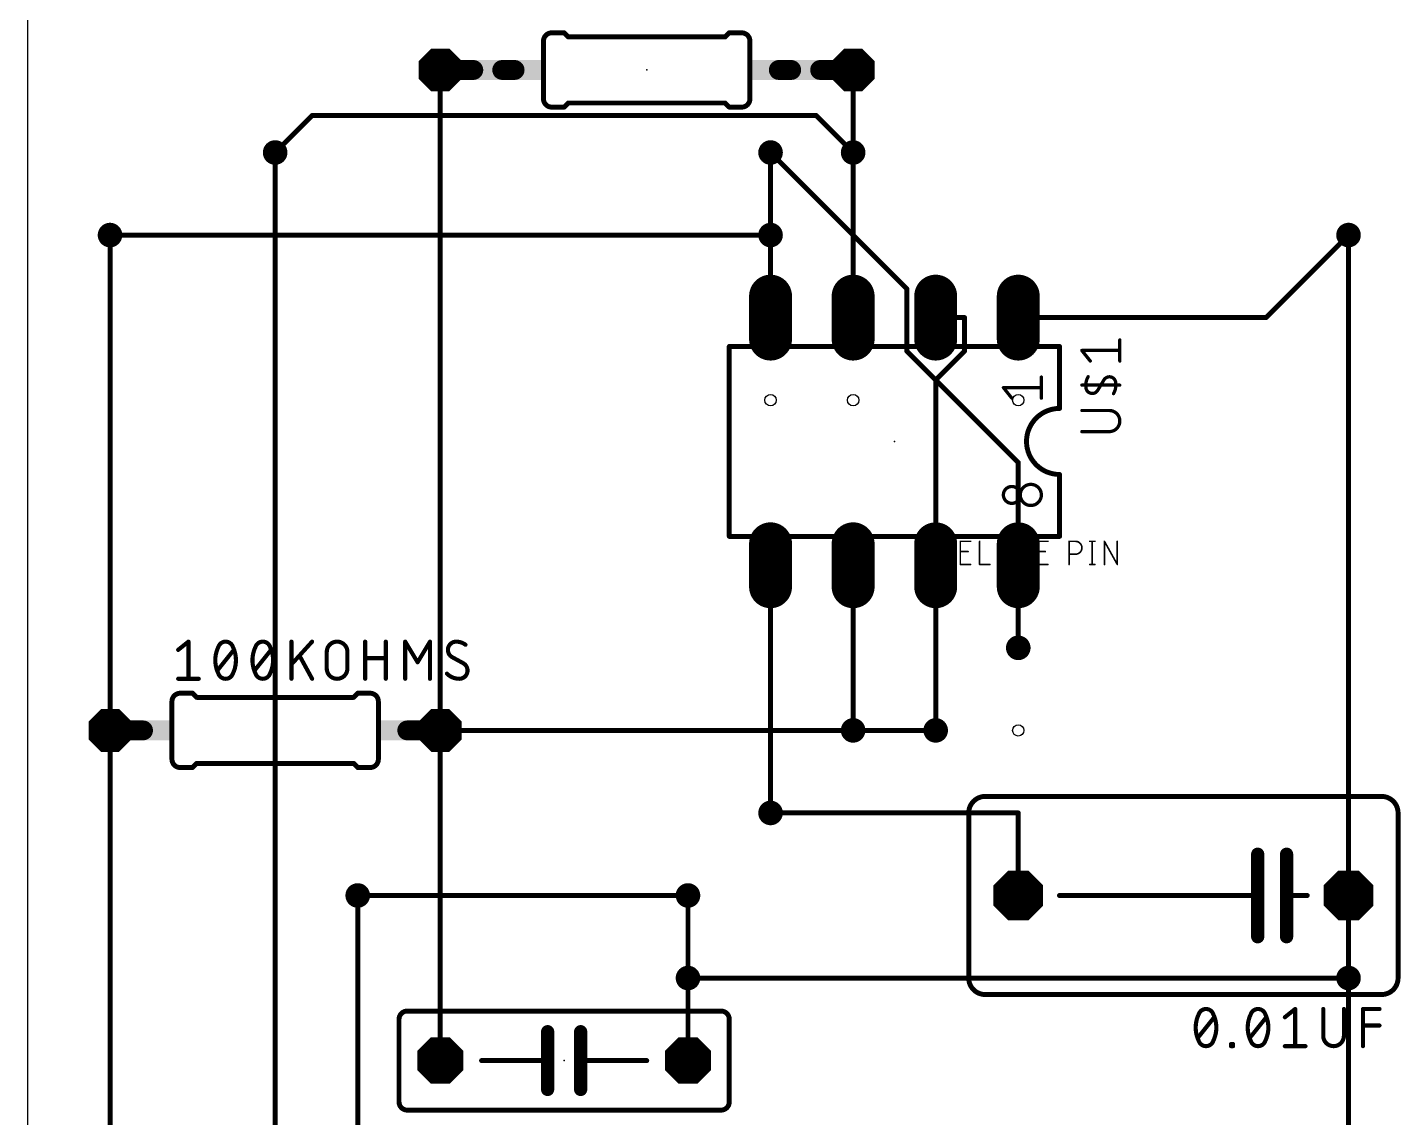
# Model space of a CAD drawing. Extents: x 0 to 254, y -39 to 254.
# Drawn here: x 0 to 42.24, y 56.67 to 90.21 of the extents above; entities that cross this region are included whole.
import ezdxf

# ---------------------------------------------------------------- set-up
doc = ezdxf.new("R2010")
doc.units = 0
for name, color, linetype in [('1', 12, 'CONTINUOUS'), ('16', 132, 'CONTINUOUS'), ('17', 110, 'CONTINUOUS'), ('18', 110, 'CONTINUOUS'), ('19', 53, 'CONTINUOUS'), ('20', 31, 'CONTINUOUS'), ('21', 253, 'CONTINUOUS'), ('23', 53, 'CONTINUOUS'), ('25', 253, 'CONTINUOUS'), ('51', 253, 'CONTINUOUS')]:
    doc.layers.add(name, color=color, linetype=linetype)

# ---------------------------------------------------------------- blocks, each defined once
blk = doc.blocks.new('OCTAGONP')
at = {"const_width": 0.5}
blk.add_lwpolyline([(-0.25, -0.1036), (-0.25, 0.1036), (-0.1036, 0.25), (0.1036, 0.25), (0.25, 0.1036), (0.25, -0.1036), (0.1036, -0.25), (-0.1036, -0.25), (-0.25, -0.1036), (-0.25, 0.1036)], dxfattribs=at)
blk = doc.blocks.new('RECT')
blk.add_solid([(-0.5, -0.5), (0.5, -0.5), (-0.5, 0.5), (0.5, 0.5)])
blk = doc.blocks.new('LONGP100')
at = {"const_width": 1}
blk.add_lwpolyline([(-0.5, 0), (0.5, 0)], dxfattribs=at)
at = {"const_width": 0.5}
for points in [[(-0.5, 0.25, 1), (-0.5, -0.25)], [(0.5, -0.25, 1), (0.5, 0.25)]]:
    blk.add_lwpolyline(points, format="xyb", dxfattribs=at)
blk = doc.blocks.new('ROUNDV')
at = {"const_width": 0.5}
blk.add_lwpolyline([(0, -0.25, 1), (0, 0.25, 1), (0, -0.25)], format="xyb", dxfattribs=at)

msp = doc.modelspace()

# ---------------------------------------------------------------- linework, layer by layer
at = {"layer": '1'}
for points, const_width in [([(12.7, 88.9), (12.7, 68.58)], 0.1524), ([(25.4, 88.9), (25.4, 81.28)], 0.1524), ([(25.4, 86.36), (25.4, 88.9)], 0.1524), ([(7.62, 27.94), (7.62, 86.36)], 0.1524), ([(22.86, 86.36), (22.86, 83.82)], 0.1524), ([(2.54, 2.54), (2.54, 83.82)], 0.1524), ([(22.86, 83.82), (22.86, 81.28)], 0.1524), ([(40.64, 27.94), (40.64, 83.82)], 0.1524), ([(27.94, 81.28), (28.829, 81.28)], 0.1524), ([(28.829, 81.28), (28.829, 80.2514)], 0.1524), ([(28.829, 80.2514), (27.94, 79.3624)], 0.1524), ([(27.94, 79.3624), (27.94, 68.58)], 0.1524), ([(27.9654, 73.6854), (27.9654, 74.3966)], 0.0508), ([(27.9654, 74.3966), (28.163, 74.3966)], 0.0508), ([(28.6982, 73.6854), (28.6982, 74.3966)], 0.0508), ([(28.6982, 74.3966), (29.0142, 74.3966)], 0.0508), ([(29.2925, 74.3966), (29.2925, 73.6854)], 0.0508), ([(29.8869, 73.6854), (29.8869, 74.3966)], 0.0508), ([(29.8869, 74.3966), (30.203, 74.3966)], 0.0508), ([(30.4114, 74.3966), (30.8065, 74.3966)], 0.0508), ([(30.609, 73.6854), (30.609, 74.3966)], 0.0508), ([(31.0756, 73.6854), (31.0756, 74.3966)], 0.0508), ([(31.0756, 74.3966), (31.3917, 74.3966)], 0.0508), ([(32.0438, 73.6854), (32.0438, 74.3966)], 0.0508), ([(32.0438, 74.3966), (32.2413, 74.3966)], 0.0508), ([(32.6788, 74.3966), (32.8368, 74.3966)], 0.0508), ([(32.7578, 74.3966), (32.7578, 73.6854)], 0.0508), ([(33.1317, 73.6854), (33.1317, 74.3966)], 0.0508), ([(33.1317, 74.3966), (33.5268, 73.6854)], 0.0508), ([(33.5268, 73.6854), (33.5268, 74.3966)], 0.0508), ([(28.3605, 74.199), (28.3605, 73.883)], 0.0508), ([(28.6982, 74.0805), (28.9352, 74.0805)], 0.0508), ([(29.8869, 74.0805), (30.1239, 74.0805)], 0.0508), ([(31.0756, 74.0805), (31.3127, 74.0805)], 0.0508), ([(32.2413, 74.0015), (32.0438, 74.0015)], 0.0508), ([(22.86, 73.66), (22.86, 66.04)], 0.1524), ([(25.4, 73.66), (25.4, 68.58)], 0.1524), ([(28.163, 73.6854), (27.9654, 73.6854)], 0.0508), ([(29.0142, 73.6854), (28.6982, 73.6854)], 0.0508), ([(29.2925, 73.6854), (29.6086, 73.6854)], 0.0508), ([(30.203, 73.6854), (29.8869, 73.6854)], 0.0508), ([(30.48, 73.66), (30.48, 71.12)], 0.1524), ([(31.3917, 73.6854), (31.0756, 73.6854)], 0.0508), ([(32.6788, 73.6854), (32.8368, 73.6854)], 0.0508), ([(12.7, 68.58), (12.7, 58.42)], 0.1524), ([(10.16, 53.34), (10.16, 63.5)], 0.1524), ([(20.32, 63.5), (20.32, 60.96)], 0.1524), ([(20.32, 58.42), (20.32, 60.96)], 0.1524)]:
    msp.add_lwpolyline(points, dxfattribs=dict(at, const_width=const_width))
for points, const_width in [([(12.7381, 88.9, 1), (12.6619, 88.9)], 0.0762), ([(25.4381, 88.9, 1), (25.3619, 88.9)], 0.0762), ([(25.4381, 88.9, 1), (25.3619, 88.9)], 0.0762), ([(7.6581, 86.36, 1), (7.5819, 86.36)], 0.0762), ([(22.8981, 86.36, 1), (22.8219, 86.36)], 0.0762), ([(25.3619, 86.36, 1), (25.4381, 86.36)], 0.0762), ([(2.5781, 83.82, 1), (2.5019, 83.82)], 0.0762), ([(22.8981, 83.82, 1), (22.8219, 83.82)], 0.0762), ([(22.8219, 83.82, 1), (22.8981, 83.82)], 0.0762), ([(40.6781, 83.82, 1), (40.6019, 83.82)], 0.0762), ([(22.8219, 81.28, 1), (22.8981, 81.28)], 0.0762), ([(25.3619, 81.28, 1), (25.4381, 81.28)], 0.0762), ([(27.94, 81.3181, 1), (27.94, 81.2419)], 0.0762), ([(28.8671, 81.28, 1), (28.7909, 81.28)], 0.0762), ([(28.829, 81.2419, 1), (28.829, 81.3181)], 0.0762), ([(28.7909, 80.2514, 1), (28.8671, 80.2514)], 0.0762), ([(28.8559, 80.2244, 1), (28.8021, 80.2783)], 0.0762), ([(27.9781, 79.3624, 1), (27.9019, 79.3624)], 0.0762), ([(27.9131, 79.3893, 1), (27.9669, 79.3354)], 0.0762), ([(27.9781, 74.3966, 1), (27.9527, 74.3966)], 0.0254), ([(27.9654, 74.4093, 1), (27.9654, 74.3839)], 0.0254), ([(28.3605, 74.199, 0.4142), (28.163, 74.3966)], 0.0508), ([(28.163, 74.4093, 1), (28.163, 74.3839)], 0.0254), ([(28.163, 74.3839, 1), (28.163, 74.4093)], 0.0254), ([(28.7109, 74.3966, 1), (28.6855, 74.3966)], 0.0254), ([(28.6982, 74.4093, 1), (28.6982, 74.3839)], 0.0254), ([(29.0142, 74.3839, 1), (29.0142, 74.4093)], 0.0254), ([(29.3052, 74.3966, 1), (29.2798, 74.3966)], 0.0254), ([(29.8996, 74.3966, 1), (29.8742, 74.3966)], 0.0254), ([(29.8869, 74.4093, 1), (29.8869, 74.3839)], 0.0254), ([(30.203, 74.3839, 1), (30.203, 74.4093)], 0.0254), ([(30.4114, 74.4093, 1), (30.4114, 74.3839)], 0.0254), ([(30.6217, 74.3966, 1), (30.5963, 74.3966)], 0.0254), ([(30.8065, 74.3839, 1), (30.8065, 74.4093)], 0.0254), ([(31.0883, 74.3966, 1), (31.0629, 74.3966)], 0.0254), ([(31.0756, 74.4093, 1), (31.0756, 74.3839)], 0.0254), ([(31.3917, 74.3839, 1), (31.3917, 74.4093)], 0.0254), ([(32.0565, 74.3966, 1), (32.0311, 74.3966)], 0.0254), ([(32.0438, 74.4093, 1), (32.0438, 74.3839)], 0.0254), ([(32.2413, 74.0015, 1), (32.2413, 74.3966)], 0.0508), ([(32.2413, 74.4093, 1), (32.2413, 74.3839)], 0.0254), ([(32.2413, 74.3839, 1), (32.2413, 74.4093)], 0.0254), ([(32.6788, 74.4093, 1), (32.6788, 74.3839)], 0.0254), ([(32.7705, 74.3966, 1), (32.7451, 74.3966)], 0.0254), ([(32.8368, 74.3839, 1), (32.8368, 74.4093)], 0.0254), ([(33.1444, 74.3966, 1), (33.119, 74.3966)], 0.0254), ([(33.1428, 74.4028, 1), (33.1206, 74.3904)], 0.0254), ([(33.5395, 74.3966, 1), (33.5141, 74.3966)], 0.0254), ([(28.3732, 74.199, 1), (28.3478, 74.199)], 0.0254), ([(28.3478, 74.199, 1), (28.3732, 74.199)], 0.0254), ([(28.6982, 74.0932, 1), (28.6982, 74.0678)], 0.0254), ([(28.9352, 74.0678, 1), (28.9352, 74.0932)], 0.0254), ([(29.8869, 74.0932, 1), (29.8869, 74.0678)], 0.0254), ([(30.1239, 74.0678, 1), (30.1239, 74.0932)], 0.0254), ([(31.0756, 74.0932, 1), (31.0756, 74.0678)], 0.0254), ([(31.3127, 74.0678, 1), (31.3127, 74.0932)], 0.0254), ([(32.0438, 74.0142, 1), (32.0438, 73.9888)], 0.0254), ([(32.2413, 74.0142, 1), (32.2413, 73.9888)], 0.0254), ([(32.2413, 73.9888, 1), (32.2413, 74.0142)], 0.0254), ([(22.8981, 73.66, 1), (22.8219, 73.66)], 0.0762), ([(25.4381, 73.66, 1), (25.3619, 73.66)], 0.0762), ([(27.9654, 73.6981, 1), (27.9654, 73.6727)], 0.0254), ([(27.9527, 73.6854, 1), (27.9781, 73.6854)], 0.0254), ([(28.163, 73.6854, 0.4142), (28.3605, 73.883)], 0.0508), ([(28.163, 73.6981, 1), (28.163, 73.6727)], 0.0254), ([(28.163, 73.6727, 1), (28.163, 73.6981)], 0.0254), ([(28.3732, 73.883, 1), (28.3478, 73.883)], 0.0254), ([(28.3478, 73.883, 1), (28.3732, 73.883)], 0.0254), ([(28.6982, 73.6981, 1), (28.6982, 73.6727)], 0.0254), ([(28.6855, 73.6854, 1), (28.7109, 73.6854)], 0.0254), ([(29.0142, 73.6727, 1), (29.0142, 73.6981)], 0.0254), ([(29.2925, 73.6981, 1), (29.2925, 73.6727)], 0.0254), ([(29.2798, 73.6854, 1), (29.3052, 73.6854)], 0.0254), ([(29.6086, 73.6727, 1), (29.6086, 73.6981)], 0.0254), ([(29.8869, 73.6981, 1), (29.8869, 73.6727)], 0.0254), ([(29.8742, 73.6854, 1), (29.8996, 73.6854)], 0.0254), ([(30.203, 73.6727, 1), (30.203, 73.6981)], 0.0254), ([(30.5181, 73.66, 1), (30.4419, 73.66)], 0.0762), ([(30.5963, 73.6854, 1), (30.6217, 73.6854)], 0.0254), ([(31.0756, 73.6981, 1), (31.0756, 73.6727)], 0.0254), ([(31.0629, 73.6854, 1), (31.0883, 73.6854)], 0.0254), ([(31.3917, 73.6727, 1), (31.3917, 73.6981)], 0.0254), ([(32.0311, 73.6854, 1), (32.0565, 73.6854)], 0.0254), ([(32.6788, 73.6981, 1), (32.6788, 73.6727)], 0.0254), ([(32.7451, 73.6854, 1), (32.7705, 73.6854)], 0.0254), ([(32.8368, 73.6727, 1), (32.8368, 73.6981)], 0.0254), ([(33.119, 73.6854, 1), (33.1444, 73.6854)], 0.0254), ([(33.5141, 73.6854, 1), (33.5395, 73.6854)], 0.0254), ([(33.5157, 73.6792, 1), (33.5379, 73.6916)], 0.0254), ([(30.4419, 71.12, 1), (30.5181, 71.12)], 0.0762), ([(12.7381, 68.58, 1), (12.6619, 68.58)], 0.0762), ([(12.6619, 68.58, 1), (12.7381, 68.58)], 0.0762), ([(25.3619, 68.58, 1), (25.4381, 68.58)], 0.0762), ([(27.9019, 68.58, 1), (27.9781, 68.58)], 0.0762), ([(22.8219, 66.04, 1), (22.8981, 66.04)], 0.0762), ([(10.1981, 63.5, 1), (10.1219, 63.5)], 0.0762), ([(20.3581, 63.5, 1), (20.2819, 63.5)], 0.0762), ([(20.3581, 60.96, 1), (20.2819, 60.96)], 0.0762), ([(20.2819, 60.96, 1), (20.3581, 60.96)], 0.0762), ([(12.6619, 58.42, 1), (12.7381, 58.42)], 0.0762), ([(20.2819, 58.42, 1), (20.3581, 58.42)], 0.0762)]:
    msp.add_lwpolyline(points, format="xyb", dxfattribs=dict(at, const_width=const_width))
at = {"layer": '16', "const_width": 0.1524}
for points in [[(7.62, 86.36), (8.763, 87.503)], [(24.257, 87.503), (8.763, 87.503)], [(25.4, 86.36), (24.257, 87.503)], [(27.051, 82.169), (22.86, 86.36)], [(22.86, 83.82), (2.54, 83.82)], [(40.64, 83.82), (38.1, 81.28)], [(27.051, 80.2514), (27.051, 82.169)], [(38.1, 81.28), (30.48, 81.28)], [(30.48, 76.8224), (27.051, 80.2514)], [(30.48, 71.12), (30.48, 76.8224)], [(25.4, 68.58), (12.7, 68.58)], [(27.94, 68.58), (25.4, 68.58)], [(30.48, 66.04), (22.86, 66.04)], [(30.48, 63.5), (30.48, 66.04)], [(10.16, 63.5), (20.32, 63.5)], [(20.32, 60.96), (40.64, 60.96)]]:
    msp.add_lwpolyline(points, dxfattribs=at)
at = {"layer": '16', "const_width": 0.0762}
for points in [[(8.763, 87.5411, 1), (8.763, 87.4649)], [(8.7899, 87.4761, 1), (8.7361, 87.5299)], [(24.2839, 87.5299, 1), (24.2301, 87.4761)], [(24.257, 87.4649, 1), (24.257, 87.5411)], [(7.5931, 86.3869, 1), (7.6469, 86.3331)], [(22.8869, 86.3869, 1), (22.8331, 86.3331)], [(25.3731, 86.3331, 1), (25.4269, 86.3869)], [(2.54, 83.8581, 1), (2.54, 83.7819)], [(22.86, 83.7819, 1), (22.86, 83.8581)], [(40.6669, 83.7931, 1), (40.6131, 83.8469)], [(27.0891, 82.169, 1), (27.0129, 82.169)], [(27.0241, 82.1421, 1), (27.0779, 82.1959)], [(30.48, 81.3181, 1), (30.48, 81.2419)], [(38.0731, 81.3069, 1), (38.1269, 81.2531)], [(38.1, 81.2419, 1), (38.1, 81.3181)], [(27.0779, 80.2783, 1), (27.0241, 80.2244)], [(27.0129, 80.2514, 1), (27.0891, 80.2514)], [(30.5181, 76.8224, 1), (30.4419, 76.8224)], [(30.4531, 76.7954, 1), (30.5069, 76.8493)], [(30.4419, 71.12, 1), (30.5181, 71.12)], [(12.7, 68.6181, 1), (12.7, 68.5419)], [(25.4, 68.6181, 1), (25.4, 68.5419)], [(25.4, 68.5419, 1), (25.4, 68.6181)], [(27.94, 68.5419, 1), (27.94, 68.6181)], [(22.86, 66.0781, 1), (22.86, 66.0019)], [(30.5181, 66.04, 1), (30.4419, 66.04)], [(30.48, 66.0019, 1), (30.48, 66.0781)], [(10.16, 63.5381, 1), (10.16, 63.4619)], [(20.32, 63.4619, 1), (20.32, 63.5381)], [(30.4419, 63.5, 1), (30.5181, 63.5)], [(20.32, 60.9981, 1), (20.32, 60.9219)], [(40.64, 60.9219, 1), (40.64, 60.9981)]]:
    msp.add_lwpolyline(points, format="xyb", dxfattribs=at)
at = {"layer": '19'}
for p, q in [((2.54, 83.82), (2.54, 68.58)), ((40.64, 50.8), (40.64, 63.5))]:
    msp.add_line(p, q, dxfattribs=at)
at = {"layer": '20'}
msp.add_line((0, 254), (0, 0), dxfattribs=at)
for centre in [(22.86, 78.74), (25.4, 78.74), (30.48, 78.74), (30.48, 68.58)]:
    msp.add_circle(centre, 0.175, dxfattribs=at)
at = {"layer": '21'}
for points, const_width in [([(16.129, 90.043, 0.4142), (15.875, 89.789)], 0.1524), ([(16.129, 90.0811, 1), (16.129, 90.0049)], 0.0762), ([(16.129, 90.0049, 1), (16.129, 90.0811)], 0.0762), ([(16.5369, 90.0699, 1), (16.4831, 90.0161)], 0.0762), ([(16.51, 90.0049, 1), (16.51, 90.0811)], 0.0762), ([(16.637, 89.9541, 1), (16.637, 89.8779)], 0.0762), ([(16.6101, 89.8891, 1), (16.6639, 89.9429)], 0.0762), ([(21.4361, 89.9429, 1), (21.4899, 89.8891)], 0.0762), ([(21.463, 89.8779, 1), (21.463, 89.9541)], 0.0762), ([(21.59, 90.0811, 1), (21.59, 90.0049)], 0.0762), ([(21.6169, 90.0161, 1), (21.5631, 90.0699)], 0.0762), ([(22.225, 89.789, 0.4142), (21.971, 90.043)], 0.1524), ([(21.971, 90.0811, 1), (21.971, 90.0049)], 0.0762), ([(21.971, 90.0049, 1), (21.971, 90.0811)], 0.0762), ([(15.9131, 89.789, 1), (15.8369, 89.789)], 0.0762), ([(15.8369, 89.789, 1), (15.9131, 89.789)], 0.0762), ([(22.2631, 89.789, 1), (22.1869, 89.789)], 0.0762), ([(22.1869, 89.789, 1), (22.2631, 89.789)], 0.0762), ([(14.605, 89.0524, 1), (14.605, 88.7476)], 0.3048), ([(14.986, 88.7476, 1), (14.986, 89.0524)], 0.3048), ([(23.114, 89.0524, 1), (23.114, 88.7476)], 0.3048), ([(23.495, 88.7476, 1), (23.495, 89.0524)], 0.3048), ([(15.875, 88.011, 0.4142), (16.129, 87.757)], 0.1524), ([(15.9131, 88.011, 1), (15.8369, 88.011)], 0.0762), ([(15.8369, 88.011, 1), (15.9131, 88.011)], 0.0762), ([(16.637, 87.9221, 1), (16.637, 87.8459)], 0.0762), ([(16.6639, 87.8571, 1), (16.6101, 87.9109)], 0.0762), ([(21.4899, 87.9109, 1), (21.4361, 87.8571)], 0.0762), ([(21.463, 87.8459, 1), (21.463, 87.9221)], 0.0762), ([(21.971, 87.757, 0.4142), (22.225, 88.011)], 0.1524), ([(22.2631, 88.011, 1), (22.1869, 88.011)], 0.0762), ([(22.1869, 88.011, 1), (22.2631, 88.011)], 0.0762), ([(16.129, 87.7951, 1), (16.129, 87.7189)], 0.0762), ([(16.129, 87.7189, 1), (16.129, 87.7951)], 0.0762), ([(16.4831, 87.7839, 1), (16.5369, 87.7301)], 0.0762), ([(16.51, 87.7189, 1), (16.51, 87.7951)], 0.0762), ([(21.59, 87.7951, 1), (21.59, 87.7189)], 0.0762), ([(21.5631, 87.7301, 1), (21.6169, 87.7839)], 0.0762), ([(21.971, 87.7951, 1), (21.971, 87.7189)], 0.0762), ([(21.971, 87.7189, 1), (21.971, 87.7951)], 0.0762), ([(21.59, 80.4291, 1), (21.59, 80.3529)], 0.0762), ([(21.6281, 80.391, 1), (21.5519, 80.391)], 0.0762), ([(31.7881, 80.391, 1), (31.7119, 80.391)], 0.0762), ([(31.75, 80.3529, 1), (31.75, 80.4291)], 0.0762), ([(31.2166, 79.4512, 1), (31.1658, 79.4512)], 0.0508), ([(30.0426, 79.1425, 1), (30.003, 79.1108)], 0.0508), ([(30.0228, 79.152, 1), (30.0228, 79.1012)], 0.0508), ([(31.1912, 79.1012, 1), (31.1912, 79.152)], 0.0508), ([(30.2626, 78.7862, 1), (30.3023, 78.818)], 0.0508), ([(31.1658, 78.8021, 1), (31.2166, 78.8021)], 0.0508), ([(31.75, 78.486, 1), (31.75, 76.454)], 0.1524), ([(31.7119, 78.486, 1), (31.7881, 78.486)], 0.0762), ([(31.75, 78.4479, 1), (31.75, 78.5241)], 0.0762), ([(31.7881, 76.454, 1), (31.7119, 76.454)], 0.0762), ([(31.75, 76.4159, 1), (31.75, 76.4921)], 0.0762), ([(30.2824, 76.0843, 1), (30.2824, 75.565)], 0.1016), ([(30.2824, 75.565, 1), (30.2824, 76.0843)], 0.1016), ([(30.2824, 76.1097, 1), (30.2824, 76.0589)], 0.0508), ([(30.2824, 76.0589, 1), (30.2824, 76.1097)], 0.0508), ([(30.8666, 76.1492, 1), (30.8666, 75.5001)], 0.1016), ([(30.8666, 75.5001, 1), (30.8666, 76.1492)], 0.1016), ([(30.8666, 76.1746, 1), (30.8666, 76.1238)], 0.0508), ([(30.8666, 76.1238, 1), (30.8666, 76.1746)], 0.0508), ([(30.2824, 75.5904, 1), (30.2824, 75.5396)], 0.0508), ([(30.2824, 75.5396, 1), (30.2824, 75.5904)], 0.0508), ([(30.8666, 75.5255, 1), (30.8666, 75.4747)], 0.0508), ([(30.8666, 75.4747, 1), (30.8666, 75.5255)], 0.0508), ([(21.59, 74.5871, 1), (21.59, 74.5109)], 0.0762), ([(21.5519, 74.549, 1), (21.6281, 74.549)], 0.0762), ([(31.7119, 74.549, 1), (31.7881, 74.549)], 0.0762), ([(31.75, 74.5109, 1), (31.75, 74.5871)], 0.0762), ([(4.699, 69.723, 0.4142), (4.445, 69.469)], 0.1524), ([(4.699, 69.7611, 1), (4.699, 69.6849)], 0.0762), ([(4.699, 69.6849, 1), (4.699, 69.7611)], 0.0762), ([(5.1069, 69.7499, 1), (5.0531, 69.6961)], 0.0762), ([(5.08, 69.6849, 1), (5.08, 69.7611)], 0.0762), ([(10.16, 69.7611, 1), (10.16, 69.6849)], 0.0762), ([(10.1869, 69.6961, 1), (10.1331, 69.7499)], 0.0762), ([(10.795, 69.469, 0.4142), (10.541, 69.723)], 0.1524), ([(10.541, 69.7611, 1), (10.541, 69.6849)], 0.0762), ([(10.541, 69.6849, 1), (10.541, 69.7611)], 0.0762), ([(4.4831, 69.469, 1), (4.4069, 69.469)], 0.0762), ([(4.4069, 69.469, 1), (4.4831, 69.469)], 0.0762), ([(5.207, 69.6341, 1), (5.207, 69.5579)], 0.0762), ([(5.1801, 69.5691, 1), (5.2339, 69.6229)], 0.0762), ([(10.0061, 69.6229, 1), (10.0599, 69.5691)], 0.0762), ([(10.033, 69.5579, 1), (10.033, 69.6341)], 0.0762), ([(10.8331, 69.469, 1), (10.7569, 69.469)], 0.0762), ([(10.7569, 69.469, 1), (10.8331, 69.469)], 0.0762), ([(4.445, 67.691, 0.4142), (4.699, 67.437)], 0.1524), ([(4.4831, 67.691, 1), (4.4069, 67.691)], 0.0762), ([(4.4069, 67.691, 1), (4.4831, 67.691)], 0.0762), ([(5.207, 67.6021, 1), (5.207, 67.5259)], 0.0762), ([(5.2339, 67.5371, 1), (5.1801, 67.5909)], 0.0762), ([(10.0599, 67.5909, 1), (10.0061, 67.5371)], 0.0762), ([(10.033, 67.5259, 1), (10.033, 67.6021)], 0.0762), ([(10.541, 67.437, 0.4142), (10.795, 67.691)], 0.1524), ([(10.8331, 67.691, 1), (10.7569, 67.691)], 0.0762), ([(10.7569, 67.691, 1), (10.8331, 67.691)], 0.0762), ([(4.699, 67.4751, 1), (4.699, 67.3989)], 0.0762), ([(4.699, 67.3989, 1), (4.699, 67.4751)], 0.0762), ([(5.0531, 67.4639, 1), (5.1069, 67.4101)], 0.0762), ([(5.08, 67.3989, 1), (5.08, 67.4751)], 0.0762), ([(10.16, 67.4751, 1), (10.16, 67.3989)], 0.0762), ([(10.1331, 67.4101, 1), (10.1869, 67.4639)], 0.0762), ([(10.541, 67.4751, 1), (10.541, 67.3989)], 0.0762), ([(10.541, 67.3989, 1), (10.541, 67.4751)], 0.0762), ([(29.464, 66.548, 0.4142), (28.956, 66.04)], 0.1524), ([(29.464, 66.5861, 1), (29.464, 66.5099)], 0.0762), ([(29.464, 66.5099, 1), (29.464, 66.5861)], 0.0762), ([(42.164, 66.04, 0.4142), (41.656, 66.548)], 0.1524), ([(41.656, 66.5861, 1), (41.656, 66.5099)], 0.0762), ([(41.656, 66.5099, 1), (41.656, 66.5861)], 0.0762), ([(28.9941, 66.04, 1), (28.9179, 66.04)], 0.0762), ([(28.9179, 66.04, 1), (28.9941, 66.04)], 0.0762), ([(42.2021, 66.04, 1), (42.1259, 66.04)], 0.0762), ([(42.1259, 66.04, 1), (42.2021, 66.04)], 0.0762), ([(37.9476, 64.77, 1), (37.7444, 64.77)], 0.2032), ([(38.8366, 64.77, 1), (38.6334, 64.77)], 0.2032), ([(31.75, 63.5381, 1), (31.75, 63.4619)], 0.0762), ([(37.9476, 63.5, 1), (37.7444, 63.5)], 0.2032), ([(37.7444, 63.5, 1), (37.9476, 63.5)], 0.2032), ([(37.846, 63.4619, 1), (37.846, 63.5381)], 0.0762), ([(38.8366, 63.5, 1), (38.6334, 63.5)], 0.2032), ([(38.6334, 63.5, 1), (38.8366, 63.5)], 0.2032), ([(38.735, 63.5381, 1), (38.735, 63.4619)], 0.0762), ([(39.37, 63.4619, 1), (39.37, 63.5381)], 0.0762), ([(37.7444, 62.23, 1), (37.9476, 62.23)], 0.2032), ([(38.6334, 62.23, 1), (38.8366, 62.23)], 0.2032), ([(28.956, 60.96, 0.4142), (29.464, 60.452)], 0.1524), ([(28.9941, 60.96, 1), (28.9179, 60.96)], 0.0762), ([(28.9179, 60.96, 1), (28.9941, 60.96)], 0.0762), ([(41.656, 60.452, 0.4142), (42.164, 60.96)], 0.1524), ([(42.2021, 60.96, 1), (42.1259, 60.96)], 0.0762), ([(42.1259, 60.96, 1), (42.2021, 60.96)], 0.0762), ([(29.464, 60.4901, 1), (29.464, 60.4139)], 0.0762), ([(29.464, 60.4139, 1), (29.464, 60.4901)], 0.0762), ([(41.656, 60.4901, 1), (41.656, 60.4139)], 0.0762), ([(41.656, 60.4139, 1), (41.656, 60.4901)], 0.0762), ([(11.684, 59.944, 0.4142), (11.43, 59.69)], 0.1524), ([(11.684, 59.9821, 1), (11.684, 59.9059)], 0.0762), ([(11.684, 59.9059, 1), (11.684, 59.9821)], 0.0762), ([(21.59, 59.69, 0.4142), (21.336, 59.944)], 0.1524), ([(21.336, 59.9821, 1), (21.336, 59.9059)], 0.0762), ([(21.336, 59.9059, 1), (21.336, 59.9821)], 0.0762), ([(11.4681, 59.69, 1), (11.3919, 59.69)], 0.0762), ([(11.3919, 59.69, 1), (11.4681, 59.69)], 0.0762), ([(21.6281, 59.69, 1), (21.5519, 59.69)], 0.0762), ([(21.5519, 59.69, 1), (21.6281, 59.69)], 0.0762), ([(16.1036, 59.309, 1), (15.9004, 59.309)], 0.2032), ([(17.1196, 59.309, 1), (16.9164, 59.309)], 0.2032), ([(13.97, 58.4581, 1), (13.97, 58.3819)], 0.0762), ([(16.1036, 58.42, 1), (15.9004, 58.42)], 0.2032), ([(15.9004, 58.42, 1), (16.1036, 58.42)], 0.2032), ([(16.002, 58.3819, 1), (16.002, 58.4581)], 0.0762), ([(17.1196, 58.42, 1), (16.9164, 58.42)], 0.2032), ([(16.9164, 58.42, 1), (17.1196, 58.42)], 0.2032), ([(17.018, 58.4581, 1), (17.018, 58.3819)], 0.0762), ([(19.05, 58.3819, 1), (19.05, 58.4581)], 0.0762), ([(15.9004, 57.531, 1), (16.1036, 57.531)], 0.2032), ([(16.9164, 57.531, 1), (17.1196, 57.531)], 0.2032), ([(11.43, 57.15, 0.4142), (11.684, 56.896)], 0.1524), ([(11.4681, 57.15, 1), (11.3919, 57.15)], 0.0762), ([(11.3919, 57.15, 1), (11.4681, 57.15)], 0.0762), ([(21.336, 56.896, 0.4142), (21.59, 57.15)], 0.1524), ([(21.6281, 57.15, 1), (21.5519, 57.15)], 0.0762), ([(21.5519, 57.15, 1), (21.6281, 57.15)], 0.0762), ([(11.684, 56.9341, 1), (11.684, 56.8579)], 0.0762), ([(11.684, 56.8579, 1), (11.684, 56.9341)], 0.0762), ([(21.336, 56.9341, 1), (21.336, 56.8579)], 0.0762), ([(21.336, 56.8579, 1), (21.336, 56.9341)], 0.0762)]:
    msp.add_lwpolyline(points, format="xyb", dxfattribs=dict(at, const_width=const_width))
for points, const_width in [([(16.129, 90.043), (16.51, 90.043)], 0.1524), ([(16.637, 89.916), (16.51, 90.043)], 0.1524), ([(21.463, 89.916), (16.637, 89.916)], 0.1524), ([(21.463, 89.916), (21.59, 90.043)], 0.1524), ([(21.971, 90.043), (21.59, 90.043)], 0.1524), ([(15.875, 88.011), (15.875, 89.789)], 0.1524), ([(22.225, 88.011), (22.225, 89.789)], 0.1524), ([(14.605, 88.9), (14.986, 88.9)], 0.6096), ([(23.495, 88.9), (23.114, 88.9)], 0.6096), ([(16.637, 87.884), (16.51, 87.757)], 0.1524), ([(21.463, 87.884), (16.637, 87.884)], 0.1524), ([(21.463, 87.884), (21.59, 87.757)], 0.1524), ([(16.129, 87.757), (16.51, 87.757)], 0.1524), ([(21.971, 87.757), (21.59, 87.757)], 0.1524), ([(31.75, 80.391), (21.59, 80.391)], 0.1524), ([(21.59, 74.549), (21.59, 80.391)], 0.1524), ([(31.75, 80.391), (31.75, 78.486)], 0.1524), ([(31.1912, 78.8021), (31.1912, 79.4512)], 0.1016), ([(30.2824, 78.8021), (30.0228, 79.1266)], 0.1016), ([(30.0228, 79.1266), (31.1912, 79.1266)], 0.1016), ([(31.75, 74.549), (31.75, 76.454)], 0.1524), ([(21.59, 74.549), (31.75, 74.549)], 0.1524), ([(4.699, 69.723), (5.08, 69.723)], 0.1524), ([(5.207, 69.596), (5.08, 69.723)], 0.1524), ([(10.033, 69.596), (10.16, 69.723)], 0.1524), ([(10.541, 69.723), (10.16, 69.723)], 0.1524), ([(4.445, 67.691), (4.445, 69.469)], 0.1524), ([(10.033, 69.596), (5.207, 69.596)], 0.1524), ([(10.795, 67.691), (10.795, 69.469)], 0.1524), ([(5.207, 67.564), (5.08, 67.437)], 0.1524), ([(10.033, 67.564), (5.207, 67.564)], 0.1524), ([(10.033, 67.564), (10.16, 67.437)], 0.1524), ([(4.699, 67.437), (5.08, 67.437)], 0.1524), ([(10.541, 67.437), (10.16, 67.437)], 0.1524), ([(29.464, 66.548), (41.656, 66.548)], 0.1524), ([(28.956, 60.96), (28.956, 66.04)], 0.1524), ([(42.164, 66.04), (42.164, 60.96)], 0.1524), ([(37.846, 63.5), (37.846, 64.77)], 0.4064), ([(38.735, 63.5), (38.735, 64.77)], 0.4064), ([(31.75, 63.5), (37.846, 63.5)], 0.1524), ([(37.846, 62.23), (37.846, 63.5)], 0.4064), ([(38.735, 62.23), (38.735, 63.5)], 0.4064), ([(39.37, 63.5), (38.735, 63.5)], 0.1524), ([(41.656, 60.452), (29.464, 60.452)], 0.1524), ([(21.336, 59.944), (11.684, 59.944)], 0.1524), ([(11.43, 59.69), (11.43, 57.15)], 0.1524), ([(21.59, 57.15), (21.59, 59.69)], 0.1524), ([(16.002, 58.42), (16.002, 59.309)], 0.4064), ([(17.018, 58.42), (17.018, 59.309)], 0.4064), ([(16.002, 58.42), (13.97, 58.42)], 0.1524), ([(16.002, 57.531), (16.002, 58.42)], 0.4064), ([(17.018, 57.531), (17.018, 58.42)], 0.4064), ([(19.05, 58.42), (17.018, 58.42)], 0.1524), ([(11.684, 56.896), (21.336, 56.896)], 0.1524)]:
    msp.add_lwpolyline(points, dxfattribs=dict(at, const_width=const_width))
at = {"layer": '23'}
for p in [(19.05, 88.9), (26.67, 77.47), (7.62, 68.58), (35.56, 63.5), (16.51, 58.42)]:
    msp.add_point(p, dxfattribs=at)
at = {"layer": '25'}
for points, const_width in [([(32.6954, 79.9451), (32.4358, 80.2696)], 0.1016), ([(32.4358, 80.2696), (33.6042, 80.2696)], 0.1016), ([(33.6042, 79.9451), (33.6042, 80.5942)], 0.1016), ([(33.02, 79.2028), (33.1174, 79.3651)], 0.1016), ([(33.6042, 79.2028), (32.4358, 79.2028)], 0.1016), ([(33.02, 79.2028), (32.9226, 79.0406)], 0.1016), ([(33.2796, 78.4225), (32.4358, 78.4225)], 0.1016), ([(32.4358, 77.7734), (33.2796, 77.7734)], 0.1016), ([(4.6355, 71.0565), (4.953, 71.3105)], 0.127), ([(4.953, 71.3105), (4.953, 70.1675)], 0.127), ([(5.842, 70.4215), (6.35, 71.0565)], 0.127), ([(6.985, 70.4215), (7.493, 71.0565)], 0.127), ([(8.1217, 70.1675), (8.1217, 71.3105)], 0.127), ([(8.7567, 71.3105), (8.1217, 70.612)], 0.127), ([(9.2075, 70.485), (9.2075, 70.993)], 0.127), ([(9.8425, 70.993), (9.8425, 70.485)], 0.127), ([(10.3886, 70.1675), (10.3886, 71.3105)], 0.127), ([(11.0236, 71.3105), (11.0236, 70.1675)], 0.127), ([(11.6205, 70.1675), (11.6205, 71.3105)], 0.127), ([(11.6205, 71.3105), (12.0015, 70.6755)], 0.127), ([(12.0015, 70.6755), (12.3825, 71.3105)], 0.127), ([(12.3825, 71.3105), (12.3825, 70.1675)], 0.127), ([(8.7567, 70.1675), (8.3757, 70.866)], 0.127), ([(10.3886, 70.8025), (11.0236, 70.8025)], 0.127), ([(13.4112, 70.6437), (13.062, 70.8342)], 0.127), ([(4.6355, 70.1675), (5.2705, 70.1675)], 0.127), ([(38.6817, 59.7535), (38.9992, 60.0075)], 0.127), ([(38.9992, 60.0075), (38.9992, 58.8645)], 0.127), ([(39.8628, 60.0075), (39.8628, 59.182)], 0.127), ([(40.4978, 59.182), (40.4978, 60.0075)], 0.127), ([(41.0845, 58.8645), (41.0845, 60.0075)], 0.127), ([(41.0845, 60.0075), (41.5925, 60.0075)], 0.127), ([(36.002, 59.1185), (36.51, 59.7535)], 0.127), ([(37.6022, 59.1185), (38.1102, 59.7535)], 0.127), ([(41.0845, 59.4995), (41.5925, 59.4995)], 0.127), ([(37.0243, 58.8645), (37.0243, 58.928)], 0.127), ([(37.0243, 58.928), (37.0878, 58.928)], 0.127), ([(37.0878, 58.8645), (37.0243, 58.8645)], 0.127), ([(37.0878, 58.928), (37.0878, 58.8645)], 0.127), ([(38.6817, 58.8645), (39.3167, 58.8645)], 0.127)]:
    msp.add_lwpolyline(points, dxfattribs=dict(at, const_width=const_width))
for points, const_width in [([(32.4556, 80.2855, 1), (32.416, 80.2538)], 0.0508), ([(32.4358, 80.295, 1), (32.4358, 80.2442)], 0.0508), ([(33.6296, 80.5942, 1), (33.5788, 80.5942)], 0.0508), ([(33.6042, 80.2442, 1), (33.6042, 80.295)], 0.0508), ([(32.6756, 79.9292, 1), (32.7153, 79.961)], 0.0508), ([(33.5788, 79.9451, 1), (33.6296, 79.9451)], 0.0508), ([(32.6305, 79.4625, 0.1823), (32.5656, 79.1055)], 0.1016), ([(32.6523, 79.4494, 1), (32.6088, 79.4756)], 0.0508), ([(33.4744, 79.3002, 0.6917), (33.1174, 79.3651)], 0.1016), ([(33.1391, 79.3521, 1), (33.0956, 79.3782)], 0.0508), ([(32.4358, 79.2282, 1), (32.4358, 79.1774)], 0.0508), ([(32.5656, 79.1055, 0.6917), (32.9226, 79.0406)], 0.1016), ([(32.5906, 79.11, 1), (32.5406, 79.1009)], 0.0508), ([(32.5406, 79.1009, 1), (32.5906, 79.11)], 0.0508), ([(32.9009, 79.0536, 1), (32.9444, 79.0275)], 0.0508), ([(32.9444, 79.0275, 1), (32.9009, 79.0536)], 0.0508), ([(32.9982, 79.2159, 1), (33.0418, 79.1898)], 0.0508), ([(33.0418, 79.1898, 1), (32.9982, 79.2159)], 0.0508), ([(33.0956, 79.3782, 1), (33.1391, 79.3521)], 0.0508), ([(33.4095, 78.9432, 0.1823), (33.4744, 79.3002)], 0.1016), ([(33.4994, 79.3048, 1), (33.4494, 79.2956)], 0.0508), ([(33.4494, 79.2956, 1), (33.4994, 79.3048)], 0.0508), ([(33.6042, 79.1774, 1), (33.6042, 79.2282)], 0.0508), ([(33.3877, 78.9563, 1), (33.4312, 78.9301)], 0.0508), ([(32.4358, 78.4479, 1), (32.4358, 78.3971)], 0.0508), ([(33.2796, 77.7734, 1), (33.2796, 78.4225)], 0.1016), ([(33.2796, 78.4479, 1), (33.2796, 78.3971)], 0.0508), ([(33.2796, 78.3971, 1), (33.2796, 78.4479)], 0.0508), ([(32.4358, 77.7988, 1), (32.4358, 77.748)], 0.0508), ([(33.2796, 77.7988, 1), (33.2796, 77.748)], 0.0508), ([(33.2796, 77.748, 1), (33.2796, 77.7988)], 0.0508), ([(4.6157, 71.0813, 1), (4.6553, 71.0317)], 0.0635), ([(4.9848, 71.3105, 1), (4.9213, 71.3105)], 0.0635), ([(4.9728, 71.2857, 1), (4.9332, 71.3353)], 0.0635), ([(5.8738, 71.1518, 0.1139), (5.7785, 70.739)], 0.127), ([(5.8437, 71.162, 1), (5.9038, 71.1415)], 0.0635), ([(6.096, 71.3105, 0.3205), (5.8738, 71.1518)], 0.127), ([(5.9023, 71.1378, 1), (5.8452, 71.1657)], 0.0635), ([(6.3182, 71.1518, 0.3205), (6.096, 71.3105)], 0.127), ([(6.096, 71.3423, 1), (6.096, 71.2788)], 0.0635), ([(6.096, 71.2788, 1), (6.096, 71.3423)], 0.0635), ([(6.4135, 70.739, 0.1139), (6.3182, 71.1518)], 0.127), ([(6.3468, 71.1657, 1), (6.2897, 71.1378)], 0.0635), ([(6.2882, 71.1415, 1), (6.3483, 71.162)], 0.0635), ([(6.3748, 71.0367, 1), (6.3252, 71.0763)], 0.0635), ([(7.0168, 71.1518, 0.1139), (6.9215, 70.739)], 0.127), ([(6.9867, 71.162, 1), (7.0468, 71.1415)], 0.0635), ([(7.239, 71.3105, 0.3205), (7.0168, 71.1518)], 0.127), ([(7.0453, 71.1378, 1), (6.9882, 71.1657)], 0.0635), ([(7.4613, 71.1518, 0.3205), (7.239, 71.3105)], 0.127), ([(7.239, 71.3423, 1), (7.239, 71.2788)], 0.0635), ([(7.239, 71.2788, 1), (7.239, 71.3423)], 0.0635), ([(7.4898, 71.1657, 1), (7.4327, 71.1378)], 0.0635), ([(7.5565, 70.739, 0.1139), (7.4613, 71.1518)], 0.127), ([(7.4312, 71.1415, 1), (7.4913, 71.162)], 0.0635), ([(7.5178, 71.0367, 1), (7.4682, 71.0763)], 0.0635), ([(8.1534, 71.3105, 1), (8.0899, 71.3105)], 0.0635), ([(8.7801, 71.2891, 1), (8.7332, 71.3319)], 0.0635), ([(9.2393, 70.993, 1), (9.1757, 70.993)], 0.0635), ([(9.1757, 70.993, 1), (9.2393, 70.993)], 0.0635), ([(9.8425, 70.993, 1), (9.2075, 70.993)], 0.127), ([(9.8743, 70.993, 1), (9.8108, 70.993)], 0.0635), ([(9.8108, 70.993, 1), (9.8743, 70.993)], 0.0635), ([(10.4204, 71.3105, 1), (10.3568, 71.3105)], 0.0635), ([(11.0554, 71.3105, 1), (10.9918, 71.3105)], 0.0635), ([(11.6523, 71.3105, 1), (11.5887, 71.3105)], 0.0635), ([(11.6477, 71.3268, 1), (11.5933, 71.2942)], 0.0635), ([(12.4143, 71.3105, 1), (12.3507, 71.3105)], 0.0635), ([(12.4097, 71.2942, 1), (12.3553, 71.3268)], 0.0635), ([(13.189, 71.3105, 0.4142), (12.935, 71.0565)], 0.127), ([(12.935, 71.0565, 0.2656), (13.062, 70.8342)], 0.127), ([(12.9667, 71.0565, 1), (12.9032, 71.0565)], 0.0635), ([(12.9032, 71.0565, 1), (12.9667, 71.0565)], 0.0635), ([(13.1889, 71.3423, 1), (13.189, 71.2788)], 0.0635), ([(13.4747, 71.2152, 0.1623), (13.189, 71.3105)], 0.127), ([(13.189, 71.2788, 1), (13.189, 71.3423)], 0.0635), ([(13.4556, 71.1899, 1), (13.4938, 71.2406)], 0.0635), ([(5.7785, 70.739, 0.1139), (5.8738, 70.3263)], 0.127), ([(5.8102, 70.739, 1), (5.7468, 70.739)], 0.0635), ([(5.7468, 70.739, 1), (5.8102, 70.739)], 0.0635), ([(6.3182, 70.3263, 0.1139), (6.4135, 70.739)], 0.127), ([(6.4452, 70.739, 1), (6.3818, 70.739)], 0.0635), ([(6.3818, 70.739, 1), (6.4452, 70.739)], 0.0635), ([(6.9215, 70.739, 0.1139), (7.0168, 70.3263)], 0.127), ([(6.9532, 70.739, 1), (6.8898, 70.739)], 0.0635), ([(6.8898, 70.739, 1), (6.9532, 70.739)], 0.0635), ([(7.4613, 70.3263, 0.1139), (7.5565, 70.739)], 0.127), ([(7.5882, 70.739, 1), (7.5248, 70.739)], 0.0635), ([(7.5248, 70.739, 1), (7.5882, 70.739)], 0.0635), ([(8.0982, 70.6334, 1), (8.1451, 70.5906)], 0.0635), ([(8.4035, 70.8812, 1), (8.3478, 70.8508)], 0.0635), ([(9.2393, 70.485, 1), (9.1757, 70.485)], 0.0635), ([(9.2075, 70.485, 1), (9.8425, 70.485)], 0.127), ([(9.8743, 70.485, 1), (9.8108, 70.485)], 0.0635), ([(10.3886, 70.8343, 1), (10.3886, 70.7708)], 0.0635), ([(11.0236, 70.7708, 1), (11.0236, 70.8343)], 0.0635), ([(11.9743, 70.6918, 1), (12.0287, 70.6592)], 0.0635), ([(11.9743, 70.6592, 1), (12.0287, 70.6918)], 0.0635), ([(13.0772, 70.8621, 1), (13.0467, 70.8064)], 0.0635), ([(13.0458, 70.8069, 1), (13.0781, 70.8616)], 0.0635), ([(13.5382, 70.4215, 0.2656), (13.4112, 70.6437)], 0.127), ([(13.4273, 70.6711, 1), (13.3951, 70.6164)], 0.0635), ([(13.396, 70.6159, 1), (13.4264, 70.6716)], 0.0635), ([(4.6355, 70.1993, 1), (4.6355, 70.1358)], 0.0635), ([(4.9213, 70.1675, 1), (4.9848, 70.1675)], 0.0635), ([(5.2705, 70.1358, 1), (5.2705, 70.1993)], 0.0635), ([(5.8172, 70.4413, 1), (5.8668, 70.4017)], 0.0635), ([(5.9038, 70.3365, 1), (5.8437, 70.316)], 0.0635), ([(5.8738, 70.3263, 0.3205), (6.096, 70.1675)], 0.127), ([(5.8452, 70.3123, 1), (5.9023, 70.3402)], 0.0635), ([(6.096, 70.1675, 0.3205), (6.3182, 70.3263)], 0.127), ([(6.096, 70.1993, 1), (6.096, 70.1358)], 0.0635), ([(6.096, 70.1358, 1), (6.096, 70.1993)], 0.0635), ([(6.2897, 70.3402, 1), (6.3468, 70.3123)], 0.0635), ([(6.3483, 70.316, 1), (6.2882, 70.3365)], 0.0635), ([(6.9602, 70.4413, 1), (7.0098, 70.4017)], 0.0635), ([(7.0468, 70.3365, 1), (6.9867, 70.316)], 0.0635), ([(7.0168, 70.3263, 0.3205), (7.239, 70.1675)], 0.127), ([(6.9882, 70.3123, 1), (7.0453, 70.3402)], 0.0635), ([(7.239, 70.1675, 0.3205), (7.4613, 70.3263)], 0.127), ([(7.239, 70.1993, 1), (7.239, 70.1358)], 0.0635), ([(7.239, 70.1358, 1), (7.239, 70.1993)], 0.0635), ([(7.4327, 70.3402, 1), (7.4898, 70.3123)], 0.0635), ([(7.4913, 70.316, 1), (7.4312, 70.3365)], 0.0635), ([(8.0899, 70.1675, 1), (8.1534, 70.1675)], 0.0635), ([(8.7288, 70.1523, 1), (8.7845, 70.1827)], 0.0635), ([(9.1757, 70.485, 1), (9.2393, 70.485)], 0.0635), ([(9.8108, 70.485, 1), (9.8743, 70.485)], 0.0635), ([(10.3568, 70.1675, 1), (10.4204, 70.1675)], 0.0635), ([(10.9918, 70.1675, 1), (11.0554, 70.1675)], 0.0635), ([(11.5887, 70.1675, 1), (11.6523, 70.1675)], 0.0635), ([(12.3507, 70.1675, 1), (12.4143, 70.1675)], 0.0635), ([(12.9032, 70.3263, 0.2), (13.2842, 70.1675)], 0.127), ([(12.9257, 70.3486, 1), (12.8807, 70.3039)], 0.0635), ([(13.2842, 70.1675, 0.4142), (13.5382, 70.4215)], 0.127), ([(13.2842, 70.1993, 1), (13.2842, 70.1358)], 0.0635), ([(13.2842, 70.1358, 1), (13.2842, 70.1993)], 0.0635), ([(13.57, 70.4215, 1), (13.5064, 70.4215)], 0.0635), ([(13.5064, 70.4215, 1), (13.57, 70.4215)], 0.0635), ([(36.256, 60.0075, 0.3205), (36.0337, 59.8488)], 0.127), ([(36.4782, 59.8488, 0.3205), (36.256, 60.0075)], 0.127), ([(36.256, 60.0393, 1), (36.256, 59.9757)], 0.0635), ([(36.256, 59.9757, 1), (36.256, 60.0393)], 0.0635), ([(37.8562, 60.0075, 0.3205), (37.6339, 59.8488)], 0.127), ([(38.0784, 59.8488, 0.3205), (37.8562, 60.0075)], 0.127), ([(37.8562, 60.0393, 1), (37.8562, 59.9757)], 0.0635), ([(37.8562, 59.9757, 1), (37.8562, 60.0393)], 0.0635), ([(39.0309, 60.0075, 1), (38.9674, 60.0075)], 0.0635), ([(39.019, 59.9827, 1), (38.9793, 60.0323)], 0.0635), ([(39.8945, 60.0075, 1), (39.831, 60.0075)], 0.0635), ([(40.5295, 60.0075, 1), (40.466, 60.0075)], 0.0635), ([(41.1163, 60.0075, 1), (41.0527, 60.0075)], 0.0635), ([(41.0845, 60.0393, 1), (41.0845, 59.9757)], 0.0635), ([(41.5925, 59.9757, 1), (41.5925, 60.0393)], 0.0635), ([(36.0337, 59.8488, 0.1139), (35.9385, 59.436)], 0.127), ([(36.0037, 59.859, 1), (36.0637, 59.8385)], 0.0635), ([(36.0623, 59.8348, 1), (36.0052, 59.8627)], 0.0635), ([(36.5735, 59.436, 0.1139), (36.4782, 59.8488)], 0.127), ([(36.5068, 59.8627, 1), (36.4497, 59.8348)], 0.0635), ([(36.4482, 59.8385, 1), (36.5082, 59.859)], 0.0635), ([(36.5348, 59.7337, 1), (36.4852, 59.7733)], 0.0635), ([(37.6339, 59.8488, 0.1139), (37.5387, 59.436)], 0.127), ([(37.6039, 59.859, 1), (37.6639, 59.8385)], 0.0635), ([(37.6625, 59.8348, 1), (37.6054, 59.8627)], 0.0635), ([(38.1737, 59.436, 0.1139), (38.0784, 59.8488)], 0.127), ([(38.107, 59.8627, 1), (38.0499, 59.8348)], 0.0635), ([(38.0484, 59.8385, 1), (38.1084, 59.859)], 0.0635), ([(38.135, 59.7337, 1), (38.0854, 59.7733)], 0.0635), ([(38.6618, 59.7783, 1), (38.7015, 59.7287)], 0.0635), ([(41.0845, 59.5313, 1), (41.0845, 59.4678)], 0.0635), ([(41.5925, 59.4678, 1), (41.5925, 59.5313)], 0.0635), ([(35.9702, 59.436, 1), (35.9067, 59.436)], 0.0635), ([(35.9067, 59.436, 1), (35.9702, 59.436)], 0.0635), ([(35.9385, 59.436, 0.1139), (36.0337, 59.0233)], 0.127), ([(35.9772, 59.1383, 1), (36.0268, 59.0987)], 0.0635), ([(36.4782, 59.0233, 0.1139), (36.5735, 59.436)], 0.127), ([(36.6052, 59.436, 1), (36.5417, 59.436)], 0.0635), ([(36.5417, 59.436, 1), (36.6052, 59.436)], 0.0635), ([(37.5704, 59.436, 1), (37.5069, 59.436)], 0.0635), ([(37.5069, 59.436, 1), (37.5704, 59.436)], 0.0635), ([(37.5387, 59.436, 0.1139), (37.6339, 59.0233)], 0.127), ([(37.5774, 59.1383, 1), (37.627, 59.0987)], 0.0635), ([(38.0784, 59.0233, 0.1139), (38.1737, 59.436)], 0.127), ([(38.2054, 59.436, 1), (38.1419, 59.436)], 0.0635), ([(38.1419, 59.436, 1), (38.2054, 59.436)], 0.0635), ([(39.8628, 59.182, 1), (40.4978, 59.182)], 0.127), ([(39.8945, 59.182, 1), (39.831, 59.182)], 0.0635), ([(39.831, 59.182, 1), (39.8945, 59.182)], 0.0635), ([(40.5295, 59.182, 1), (40.466, 59.182)], 0.0635), ([(40.466, 59.182, 1), (40.5295, 59.182)], 0.0635), ([(36.0337, 59.0233, 0.3205), (36.256, 58.8645)], 0.127), ([(36.0637, 59.0335, 1), (36.0037, 59.013)], 0.0635), ([(36.0052, 59.0093, 1), (36.0623, 59.0372)], 0.0635), ([(36.256, 58.8645, 0.3205), (36.4782, 59.0233)], 0.127), ([(36.256, 58.8963, 1), (36.256, 58.8327)], 0.0635), ([(36.256, 58.8327, 1), (36.256, 58.8963)], 0.0635), ([(36.4497, 59.0372, 1), (36.5068, 59.0093)], 0.0635), ([(36.5082, 59.013, 1), (36.4482, 59.0335)], 0.0635), ([(37.0243, 58.8963, 1), (37.0243, 58.8327)], 0.0635), ([(37.0243, 58.9598, 1), (37.0243, 58.8963)], 0.0635), ([(37.0561, 58.928, 1), (36.9926, 58.928)], 0.0635), ([(36.9926, 58.8645, 1), (37.0561, 58.8645)], 0.0635), ([(37.1196, 58.928, 1), (37.0561, 58.928)], 0.0635), ([(37.0561, 58.8645, 1), (37.1196, 58.8645)], 0.0635), ([(37.0878, 58.8963, 1), (37.0878, 58.9598)], 0.0635), ([(37.0878, 58.8327, 1), (37.0878, 58.8963)], 0.0635), ([(37.6339, 59.0233, 0.3205), (37.8562, 58.8645)], 0.127), ([(37.6639, 59.0335, 1), (37.6039, 59.013)], 0.0635), ([(37.6054, 59.0093, 1), (37.6625, 59.0372)], 0.0635), ([(37.8562, 58.8645, 0.3205), (38.0784, 59.0233)], 0.127), ([(37.8562, 58.8963, 1), (37.8562, 58.8327)], 0.0635), ([(37.8562, 58.8327, 1), (37.8562, 58.8963)], 0.0635), ([(38.0499, 59.0372, 1), (38.107, 59.0093)], 0.0635), ([(38.1084, 59.013, 1), (38.0484, 59.0335)], 0.0635), ([(38.6817, 58.8963, 1), (38.6817, 58.8327)], 0.0635), ([(38.9674, 58.8645, 1), (39.0309, 58.8645)], 0.0635), ([(39.3167, 58.8327, 1), (39.3167, 58.8963)], 0.0635), ([(41.0527, 58.8645, 1), (41.1163, 58.8645)], 0.0635)]:
    msp.add_lwpolyline(points, format="xyb", dxfattribs=dict(at, const_width=const_width))
at = {"layer": '51', "const_width": 0.6096}
for points in [[(12.7, 88.9), (13.716, 88.9)], [(25.4, 88.9), (24.384, 88.9)], [(2.54, 68.58), (3.556, 68.58)], [(12.7, 68.58), (11.684, 68.58)]]:
    msp.add_lwpolyline(points, dxfattribs=at)
at = {"layer": '51', "const_width": 0.3048}
for points in [[(12.7, 89.0524, 1), (12.7, 88.7476)], [(13.716, 88.7476, 1), (13.716, 89.0524)], [(24.384, 89.0524, 1), (24.384, 88.7476)], [(25.4, 88.7476, 1), (25.4, 89.0524)], [(2.54, 68.7324, 1), (2.54, 68.4276)], [(3.556, 68.4276, 1), (3.556, 68.7324)], [(11.684, 68.7324, 1), (11.684, 68.4276)], [(12.7, 68.4276, 1), (12.7, 68.7324)]]:
    msp.add_lwpolyline(points, format="xyb", dxfattribs=at)

# ---------------------------------------------------------------- block references
at = {"layer": '17', "xscale": 1.3208, "yscale": 1.3208}
for p in [(12.7, 88.9), (12.7, 88.9), (25.4, 88.9), (25.4, 88.9), (2.54, 68.58), (2.54, 68.58), (12.7, 68.58), (12.7, 68.58)]:
    msp.add_blockref('OCTAGONP', p, dxfattribs=at)
at = {"layer": '17'}
for name, p, xscale, yscale, rotation in [('LONGP100', (22.86, 81.28), 1.3208, 1.3208, 270), ('LONGP100', (22.86, 81.28), 1.3208, 1.3208, 270), ('LONGP100', (25.4, 81.28), 1.3208, 1.3208, 270), ('LONGP100', (25.4, 81.28), 1.3208, 1.3208, 270), ('LONGP100', (27.94, 81.28), 1.3208, 1.3208, 270), ('LONGP100', (27.94, 81.28), 1.3208, 1.3208, 270), ('LONGP100', (30.48, 81.28), 1.3208, 1.3208, 270), ('LONGP100', (30.48, 81.28), 1.3208, 1.3208, 270), ('LONGP100', (22.86, 73.66), 1.3208, 1.3208, 270), ('LONGP100', (22.86, 73.66), 1.3208, 1.3208, 270), ('LONGP100', (25.4, 73.66), 1.3208, 1.3208, 270), ('LONGP100', (25.4, 73.66), 1.3208, 1.3208, 270), ('LONGP100', (27.94, 73.66), 1.3208, 1.3208, 270), ('LONGP100', (27.94, 73.66), 1.3208, 1.3208, 270), ('LONGP100', (30.48, 73.66), 1.3208, 1.3208, 270), ('LONGP100', (30.48, 73.66), 1.3208, 1.3208, 270), ('OCTAGONP', (30.48, 63.5), 1.524, 1.524, 180), ('OCTAGONP', (30.48, 63.5), 1.524, 1.524, 180), ('OCTAGONP', (40.64, 63.5), 1.524, 1.524, 180), ('OCTAGONP', (40.64, 63.5), 1.524, 1.524, 180), ('OCTAGONP', (12.7, 58.42), 1.4224, 1.4224, 180), ('OCTAGONP', (12.7, 58.42), 1.4224, 1.4224, 180), ('OCTAGONP', (20.32, 58.42), 1.4224, 1.4224, 180), ('OCTAGONP', (20.32, 58.42), 1.4224, 1.4224, 180)]:
    msp.add_blockref(name, p, dxfattribs=dict(at, xscale=xscale, yscale=yscale, rotation=rotation))
at = {"layer": '18', "xscale": 0.7564, "yscale": 0.7564}
for p in [(7.62, 86.36), (7.62, 86.36), (22.86, 86.36), (22.86, 86.36), (25.4, 86.36), (25.4, 86.36), (2.54, 83.82), (2.54, 83.82), (22.86, 83.82), (22.86, 83.82), (40.64, 83.82), (40.64, 83.82), (30.48, 71.12), (30.48, 71.12), (25.4, 68.58), (25.4, 68.58), (27.94, 68.58), (27.94, 68.58), (22.86, 66.04), (22.86, 66.04), (10.16, 63.5), (10.16, 63.5), (20.32, 63.5), (20.32, 63.5), (20.32, 60.96), (20.32, 60.96), (40.64, 60.96), (40.64, 60.96)]:
    msp.add_blockref('ROUNDV', p, dxfattribs=at)
at = {"layer": '21', "xscale": 0.8636, "yscale": 0.6096}
for p in [(14.1732, 88.9), (15.4432, 88.9), (22.6568, 88.9), (23.9268, 88.9), (4.0132, 68.58), (11.2268, 68.58)]:
    msp.add_blockref('RECT', p, dxfattribs=at)

doc.saveas('drawing.dxf')
